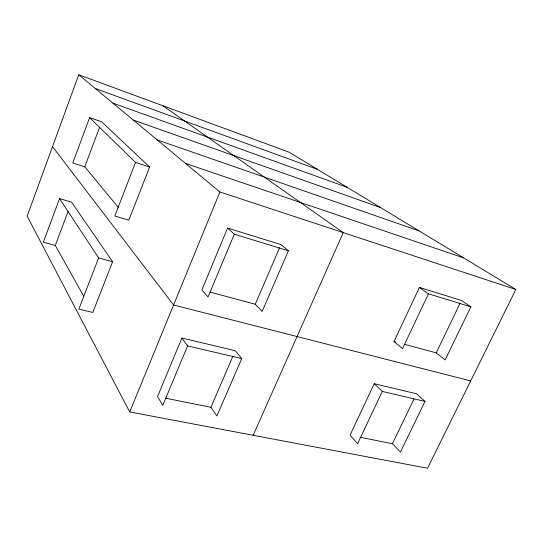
<?xml version="1.0" encoding="UTF-8"?>
<svg xmlns="http://www.w3.org/2000/svg" width="543" height="543" viewBox="0 0 543 543"><rect width="100%" height="100%" fill="white"/><g stroke="black" fill="none" stroke-linecap="round" stroke-linejoin="round"><path stroke-width="0.81" d="M78.749 74.764L27.15 216.128L129.729 411.954L427.538 468.236L515.85 289.494L289.263 152.271L78.749 74.764L219.908 191.978L515.85 289.494M59.54 198.589L98.622 257.925L78.844 309.103L92.812 312.456L112.618 261.719L71.547 202.159L59.54 198.589L43.331 242.226L55.318 245.477L83.751 296.261M89.609 117.607L135.54 162.411L114.817 216.026L128.834 220.186L149.576 167.047L101.656 121.781L89.609 117.607L72.762 162.988L84.783 166.823L118.625 207.82M55.318 245.477L68.004 211.607M84.783 166.823L99.586 127.313M129.729 411.954L219.908 191.978M181.885 338.024L157.551 396.58L162.778 405.363L187.613 345.918L181.885 338.024L235.275 350.71L241.744 358.57L216.881 415.992L210.922 407.298L164.943 398.06M227.571 228.06L201.881 289.901L208.044 297.028L234.298 234.182L227.571 228.06L280.955 244.588L288.394 250.798L262.167 311.39L255.278 304.243L209.971 292.073M210.922 407.298L232.94 356.133M255.278 304.243L279.618 247.683M253.174 435.282L343.257 232.621L162.9 105.742M374.208 383.718L350.018 435.221L357.627 443.624L382.299 391.428L374.208 383.718L416.508 393.763L425.013 401.413L400.469 452.034L392.433 443.74L360.002 437.23M419.427 287.444L428.441 293.811L402.526 348.64L394.035 341.506L419.427 287.444L461.462 300.455L470.869 306.836L445.124 359.941L436.226 352.841L404.583 344.343M392.433 443.74L413.956 399.064M436.226 352.841L459.996 303.489M187.613 345.918L241.744 358.57M382.299 391.428L425.013 401.413M470.686 380.915L173.577 305.003L52.508 146.651M394.035 341.506L395.657 341.941M98.622 257.925L112.618 261.719M234.298 234.182L288.394 250.798M428.441 293.811L470.869 306.836M135.54 162.411L149.576 167.047M185.577 163.47L463.634 257.871M157.171 139.884L419.074 230.884M133.273 120.044L380.609 207.589M112.896 103.122L347.065 187.274M95.317 88.516L317.56 169.402"/></g></svg>
